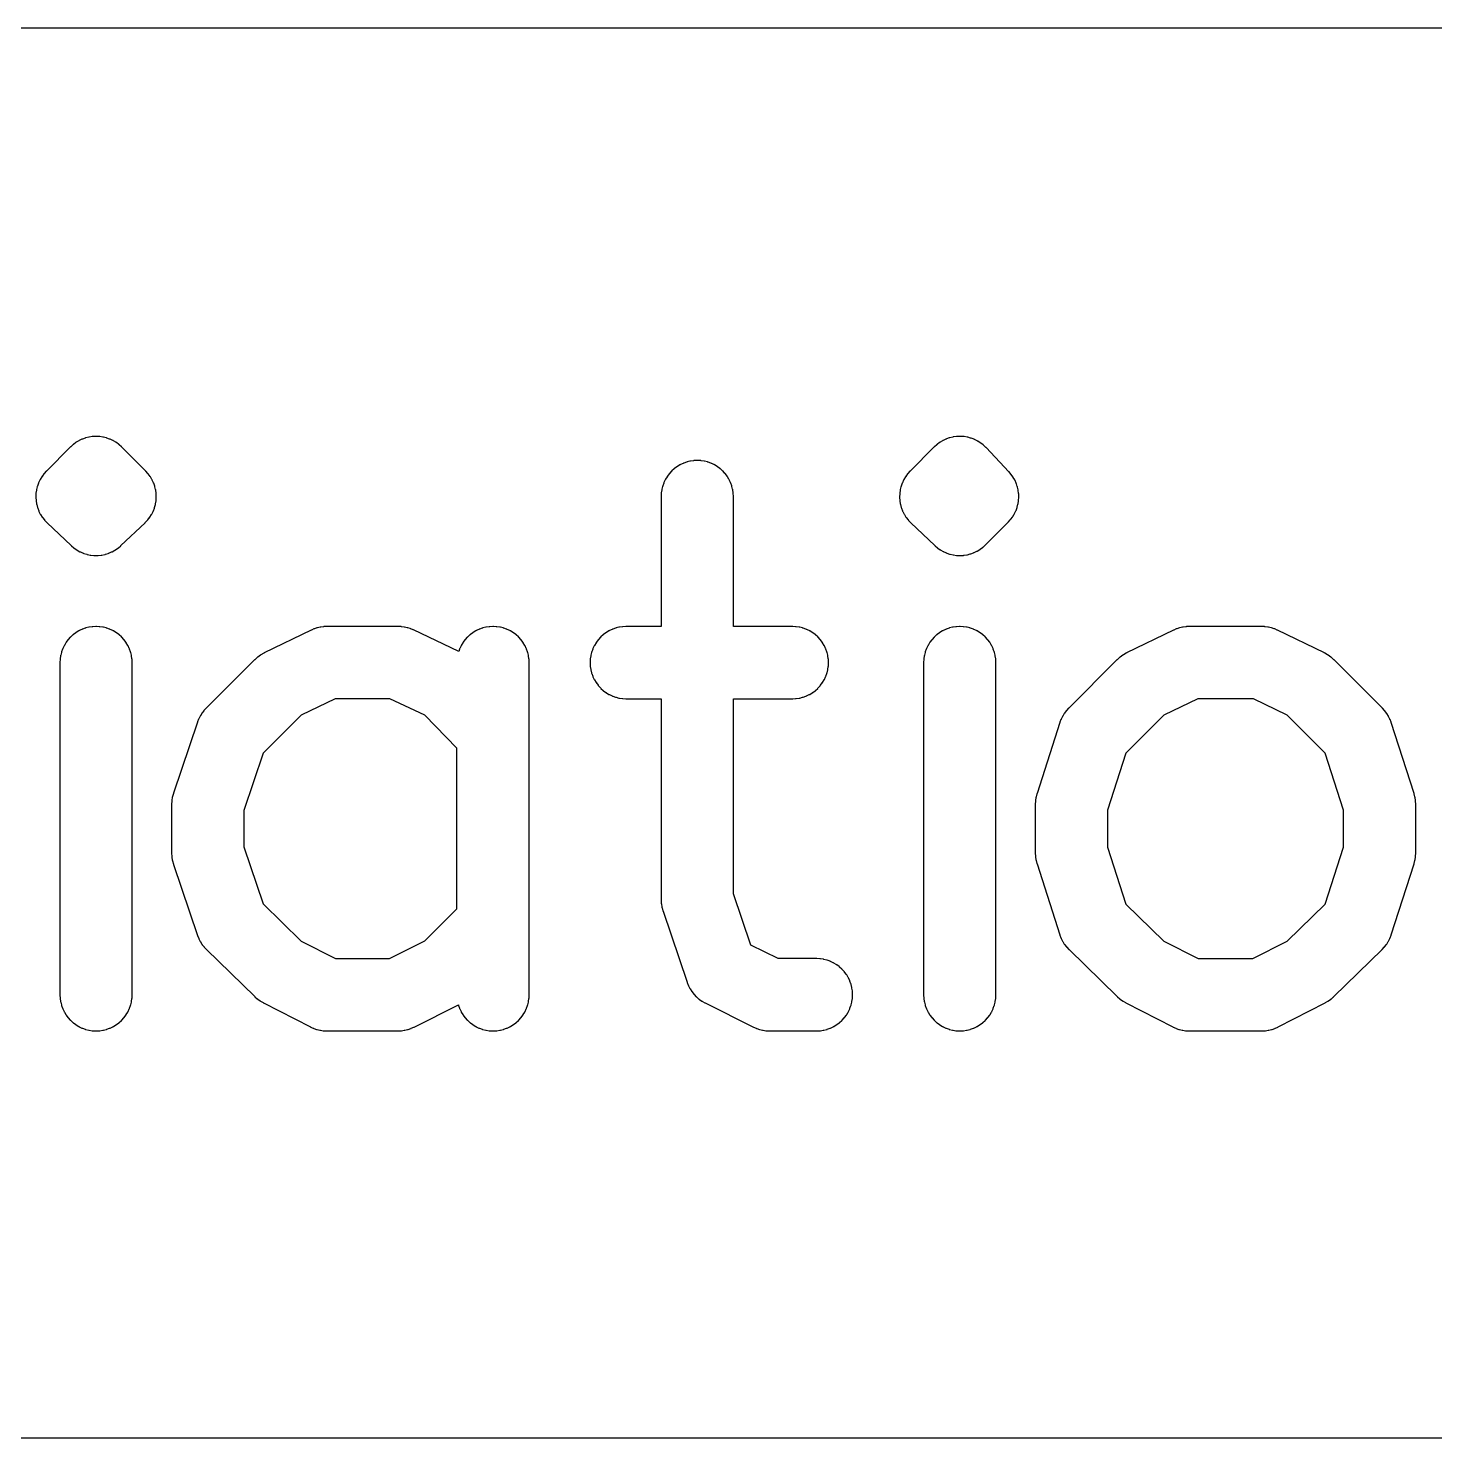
# Model space of a CAD drawing. Header units: inches. Extents: x -0.5 to 10, y -2.4 to 3.9.
# Drawn here: x 4.3588 to 4.4696, y -2.0665 to -1.9552 of the extents above; entities that cross this region are included whole.
import ezdxf

# ---------------------------------------------------------------- set-up
doc = ezdxf.new("R2010")
doc.units = ezdxf.units.IN

msp = doc.modelspace()

# ---------------------------------------------------------------- linework, layer by layer
for points in [[(3.80655, -1.95525), (3.80655, -2.06645), (4.96205, -2.06645), (4.96205, -1.95525)], [(4.360175, -1.990195), (4.360175, -1.990195), (4.360168, -1.990203), (4.36001, -1.990377), (4.359994, -1.990396), (4.359979, -1.990415), (4.359839, -1.990604), (4.359825, -1.990625), (4.359812, -1.990646), (4.359692, -1.990847), (4.359681, -1.990867), (4.359669, -1.990892), (4.35957, -1.991104), (4.359559, -1.991129), (4.359551, -1.991151), (4.359473, -1.991372), (4.359466, -1.991397), (4.359466, -1.991397), (4.359459, -1.99142), (4.359405, -1.991648), (4.359399, -1.991675), (4.359395, -1.991697), (4.359363, -1.991929), (4.35936, -1.991957), (4.35936, -1.991957), (4.359359, -1.991979), (4.359351, -1.992214), (4.35935, -1.992242), (4.35935, -1.992242), (4.359351, -1.992263), (4.359366, -1.992498), (4.359369, -1.992526), (4.359372, -1.992547), (4.35941, -1.992779), (4.359414, -1.992802), (4.359414, -1.992802), (4.35942, -1.992827), (4.359481, -1.993054), (4.359487, -1.993074), (4.359497, -1.993101), (4.35958, -1.993321), (4.359589, -1.993342), (4.359589, -1.993342), (4.3596, -1.993366), (4.359705, -1.993576), (4.359717, -1.993598), (4.359729, -1.99362), (4.359855, -1.993818), (4.359871, -1.993843), (4.359883, -1.993859), (4.360028, -1.994044), (4.360044, -1.994064), (4.36006, -1.994082), (4.360222, -1.994251), (4.360225, -1.994255), (4.36024, -1.994269), (4.36214, -1.996069), (4.362156, -1.996084), (4.362159, -1.996086), (4.362339, -1.99624), (4.362358, -1.996256), (4.362358, -1.996256), (4.362379, -1.996271), (4.362574, -1.996407), (4.362591, -1.996418), (4.362591, -1.996418), (4.362617, -1.996433), (4.362825, -1.996548), (4.362846, -1.996559), (4.362846, -1.996559), (4.36287, -1.996571), (4.363089, -1.996664), (4.363113, -1.996674), (4.363113, -1.996674), (4.363136, -1.996682), (4.363363, -1.996752), (4.363389, -1.99676), (4.363389, -1.99676), (4.363412, -1.996765), (4.363644, -1.996813), (4.363671, -1.996817), (4.363671, -1.996817), (4.363694, -1.99682), (4.363931, -1.996844), (4.363957, -1.996846), (4.363957, -1.996846), (4.363981, -1.996847), (4.364219, -1.996847), (4.364243, -1.996846), (4.364243, -1.996846), (4.364269, -1.996844), (4.364506, -1.99682), (4.364529, -1.996817), (4.364529, -1.996817), (4.364556, -1.996813), (4.364788, -1.996765), (4.364811, -1.99676), (4.364811, -1.99676), (4.364837, -1.996752), (4.365064, -1.996682), (4.365087, -1.996674), (4.365087, -1.996674), (4.365111, -1.996664), (4.36533, -1.996571), (4.365354, -1.996559), (4.365354, -1.996559), (4.365375, -1.996548), (4.365583, -1.996433), (4.365609, -1.996418), (4.365609, -1.996418), (4.365626, -1.996407), (4.365821, -1.996271), (4.365842, -1.996256), (4.365842, -1.996256), (4.365861, -1.99624), (4.366041, -1.996086), (4.366044, -1.996084), (4.36606, -1.996069), (4.36796, -1.994269), (4.367975, -1.994255), (4.367978, -1.994251), (4.36814, -1.994082), (4.368156, -1.994064), (4.368172, -1.994044), (4.368317, -1.993859), (4.368329, -1.993843), (4.368345, -1.993818), (4.368471, -1.99362), (4.368483, -1.993598), (4.368495, -1.993576), (4.3686, -1.993366), (4.368611, -1.993342), (4.368611, -1.993342), (4.36862, -1.993321), (4.368703, -1.993101), (4.368713, -1.993074), (4.368719, -1.993054), (4.36878, -1.992827), (4.368786, -1.992802), (4.368786, -1.992802), (4.36879, -1.992779), (4.368828, -1.992547), (4.368831, -1.992526), (4.368834, -1.992498), (4.368849, -1.992263), (4.36885, -1.992242), (4.36885, -1.992242), (4.368849, -1.992214), (4.368841, -1.991979), (4.36884, -1.991957), (4.36884, -1.991957), (4.368837, -1.991929), (4.368805, -1.991697), (4.368801, -1.991675), (4.368795, -1.991648), (4.368741, -1.99142), (4.368734, -1.991397), (4.368734, -1.991397), (4.368727, -1.991372), (4.368649, -1.991151), (4.368641, -1.991129), (4.36863, -1.991104), (4.368531, -1.990892), (4.368519, -1.990867), (4.368508, -1.990847), (4.368388, -1.990646), (4.368375, -1.990625), (4.368361, -1.990604), (4.368221, -1.990415), (4.368206, -1.990396), (4.36819, -1.990377), (4.368032, -1.990203), (4.368025, -1.990195), (4.368015, -1.990185), (4.366115, -1.988285), (4.366105, -1.988275), (4.366097, -1.988268), (4.365927, -1.988113), (4.36591, -1.988098), (4.365889, -1.988082), (4.365703, -1.987944), (4.365686, -1.987932), (4.365663, -1.987917), (4.365465, -1.987799), (4.365444, -1.987787), (4.365422, -1.987775), (4.365213, -1.987677), (4.365192, -1.987667), (4.365168, -1.987658), (4.364951, -1.98758), (4.36493, -1.987573), (4.364904, -1.987566), (4.36468, -1.98751), (4.364655, -1.987504), (4.364632, -1.987501), (4.364404, -1.987467), (4.364381, -1.987464), (4.364355, -1.987462), (4.364125, -1.987451), (4.3641, -1.98745), (4.364075, -1.987451), (4.363845, -1.987462), (4.363819, -1.987464), (4.363796, -1.987467), (4.363568, -1.987501), (4.363545, -1.987504), (4.36352, -1.98751), (4.363296, -1.987566), (4.36327, -1.987573), (4.363249, -1.98758), (4.363032, -1.987658), (4.363008, -1.987667), (4.362987, -1.987677), (4.362778, -1.987775), (4.362756, -1.987787), (4.362735, -1.987799), (4.362537, -1.987917), (4.362514, -1.987932), (4.362497, -1.987944), (4.362311, -1.988082), (4.36229, -1.988098), (4.362273, -1.988113), (4.362103, -1.988268), (4.362095, -1.988275), (4.362085, -1.988285), (4.360185, -1.990185)], [(4.428275, -1.990195), (4.428275, -1.990195), (4.428268, -1.990203), (4.42811, -1.990377), (4.428094, -1.990396), (4.428079, -1.990415), (4.427939, -1.990604), (4.427925, -1.990625), (4.427912, -1.990646), (4.427792, -1.990847), (4.427781, -1.990867), (4.427769, -1.990892), (4.42767, -1.991104), (4.427659, -1.991129), (4.427651, -1.991151), (4.427573, -1.991372), (4.427566, -1.991397), (4.427566, -1.991397), (4.427559, -1.99142), (4.427505, -1.991648), (4.427499, -1.991675), (4.427495, -1.991697), (4.427463, -1.991929), (4.42746, -1.991957), (4.42746, -1.991957), (4.427459, -1.991979), (4.427451, -1.992214), (4.42745, -1.992242), (4.42745, -1.992242), (4.427451, -1.992263), (4.427466, -1.992498), (4.427469, -1.992526), (4.427472, -1.992547), (4.42751, -1.992779), (4.427514, -1.992802), (4.427514, -1.992802), (4.42752, -1.992827), (4.427581, -1.993054), (4.427587, -1.993074), (4.427597, -1.993101), (4.42768, -1.993321), (4.427689, -1.993342), (4.427689, -1.993342), (4.4277, -1.993366), (4.427805, -1.993576), (4.427817, -1.993598), (4.427829, -1.99362), (4.427955, -1.993818), (4.427971, -1.993843), (4.427983, -1.993859), (4.428128, -1.994044), (4.428144, -1.994064), (4.42816, -1.994082), (4.428322, -1.994251), (4.428325, -1.994255), (4.42834, -1.994269), (4.43024, -1.996069), (4.430252, -1.99608), (4.430258, -1.996085), (4.43043, -1.996233), (4.430449, -1.996249), (4.430468, -1.996263), (4.430653, -1.996393), (4.430673, -1.996407), (4.430694, -1.996419), (4.430891, -1.996531), (4.43091, -1.996541), (4.430934, -1.996553), (4.431141, -1.996645), (4.431164, -1.996655), (4.431186, -1.996663), (4.4314, -1.996735), (4.43142, -1.996741), (4.431447, -1.996748), (4.431668, -1.996799), (4.431687, -1.996804), (4.431715, -1.996808), (4.43194, -1.996838), (4.431964, -1.99684), (4.431988, -1.996842), (4.432214, -1.996849), (4.432237, -1.99685), (4.432263, -1.996849), (4.432489, -1.996835), (4.432515, -1.996833), (4.432537, -1.99683), (4.432761, -1.996794), (4.432785, -1.996789), (4.432808, -1.996784), (4.433027, -1.996727), (4.433051, -1.99672), (4.433073, -1.996712), (4.433286, -1.996634), (4.433312, -1.996624), (4.43333, -1.996616), (4.433535, -1.996518), (4.433556, -1.996507), (4.433577, -1.996495), (4.433771, -1.996377), (4.433788, -1.996366), (4.433811, -1.99635), (4.433993, -1.996215), (4.434012, -1.9962), (4.43403, -1.996184), (4.434198, -1.996032), (4.434205, -1.996025), (4.434215, -1.996015), (4.436015, -1.994215), (4.436025, -1.994205), (4.436032, -1.994198), (4.436184, -1.99403), (4.4362, -1.994012), (4.436215, -1.993993), (4.43635, -1.993811), (4.436366, -1.993788), (4.436377, -1.993771), (4.436495, -1.993577), (4.436507, -1.993556), (4.436518, -1.993535), (4.436616, -1.99333), (4.436624, -1.993312), (4.436634, -1.993286), (4.436712, -1.993073), (4.43672, -1.993051), (4.436727, -1.993027), (4.436784, -1.992808), (4.436789, -1.992785), (4.436794, -1.992761), (4.43683, -1.992537), (4.436833, -1.992515), (4.436835, -1.992489), (4.436849, -1.992263), (4.43685, -1.992237), (4.436849, -1.992214), (4.436842, -1.991988), (4.43684, -1.991964), (4.436838, -1.99194), (4.436808, -1.991715), (4.436804, -1.991687), (4.436799, -1.991668), (4.436748, -1.991447), (4.436741, -1.99142), (4.436735, -1.9914), (4.436663, -1.991186), (4.436655, -1.991164), (4.436645, -1.991141), (4.436553, -1.990934), (4.436541, -1.99091), (4.436531, -1.990891), (4.436419, -1.990694), (4.436407, -1.990673), (4.436393, -1.990653), (4.436263, -1.990468), (4.436249, -1.990449), (4.436233, -1.99043), (4.436085, -1.990258), (4.43608, -1.990252), (4.436069, -1.99024), (4.434269, -1.98834), (4.434255, -1.988325), (4.434251, -1.988322), (4.434082, -1.98816), (4.434064, -1.988144), (4.434044, -1.988128), (4.433859, -1.987983), (4.433843, -1.987971), (4.433818, -1.987955), (4.43362, -1.987829), (4.433598, -1.987817), (4.433576, -1.987805), (4.433366, -1.9877), (4.433342, -1.987689), (4.433342, -1.987689), (4.433321, -1.98768), (4.433101, -1.987597), (4.433074, -1.987587), (4.433054, -1.987581), (4.432827, -1.98752), (4.432802, -1.987514), (4.432802, -1.987514), (4.432779, -1.98751), (4.432547, -1.987472), (4.432526, -1.987469), (4.432498, -1.987466), (4.432263, -1.987451), (4.432242, -1.98745), (4.432242, -1.98745), (4.432214, -1.987451), (4.431979, -1.987459), (4.431957, -1.98746), (4.431957, -1.98746), (4.431929, -1.987463), (4.431697, -1.987495), (4.431675, -1.987499), (4.431648, -1.987505), (4.43142, -1.987559), (4.431397, -1.987566), (4.431397, -1.987566), (4.431372, -1.987573), (4.431151, -1.987651), (4.431129, -1.987659), (4.431104, -1.98767), (4.430892, -1.987769), (4.430867, -1.987781), (4.430847, -1.987792), (4.430646, -1.987912), (4.430625, -1.987925), (4.430604, -1.987939), (4.430415, -1.988079), (4.430396, -1.988094), (4.430377, -1.98811), (4.430203, -1.988268), (4.430195, -1.988275), (4.430185, -1.988285), (4.428285, -1.990185)], [(4.40865, -2.00815), (4.40865, -2.024), (4.40865, -2.024009), (4.408651, -2.024027), (4.408665, -2.024283), (4.408667, -2.02431), (4.408667, -2.02431), (4.408671, -2.024337), (4.408712, -2.02459), (4.408718, -2.024619), (4.408718, -2.024619), (4.408724, -2.024643), (4.408793, -2.02489), (4.408797, -2.024902), (4.408801, -2.024916), (4.410701, -2.030516), (4.410706, -2.030528), (4.41071, -2.030539), (4.410794, -2.030752), (4.410803, -2.030773), (4.410814, -2.030796), (4.410918, -2.031), (4.410928, -2.031018), (4.410942, -2.031042), (4.411066, -2.031235), (4.41108, -2.031255), (4.411094, -2.031275), (4.411236, -2.031454), (4.411251, -2.031472), (4.411268, -2.031491), (4.411427, -2.031656), (4.411444, -2.031673), (4.411463, -2.03169), (4.411637, -2.031838), (4.411654, -2.031853), (4.411675, -2.031868), (4.411863, -2.031999), (4.411884, -2.032013), (4.411904, -2.032025), (4.412104, -2.032138), (4.412113, -2.032143), (4.412125, -2.032149), (4.415925, -2.034049), (4.415934, -2.034053), (4.415946, -2.034059), (4.416146, -2.034147), (4.416164, -2.034155), (4.416189, -2.034164), (4.416395, -2.034234), (4.416414, -2.03424), (4.41644, -2.034246), (4.416652, -2.034296), (4.416675, -2.034301), (4.416697, -2.034305), (4.416913, -2.034335), (4.416934, -2.034338), (4.416959, -2.034339), (4.417177, -2.034349), (4.417189, -2.03435), (4.4172, -2.03435), (4.4209, -2.03435), (4.42091, -2.03435), (4.420925, -2.034349), (4.421155, -2.034338), (4.421181, -2.034336), (4.421204, -2.034333), (4.421432, -2.034299), (4.421455, -2.034296), (4.42148, -2.03429), (4.421704, -2.034234), (4.42173, -2.034227), (4.421751, -2.03422), (4.421968, -2.034142), (4.421992, -2.034133), (4.422013, -2.034123), (4.422222, -2.034025), (4.422244, -2.034013), (4.422265, -2.034001), (4.422463, -2.033883), (4.422486, -2.033868), (4.422503, -2.033856), (4.422689, -2.033718), (4.42271, -2.033702), (4.422727, -2.033687), (4.422897, -2.033532), (4.422915, -2.033515), (4.422932, -2.033497), (4.423087, -2.033327), (4.423102, -2.03331), (4.423118, -2.033289), (4.423256, -2.033103), (4.423268, -2.033086), (4.423283, -2.033063), (4.423401, -2.032865), (4.423413, -2.032844), (4.423425, -2.032822), (4.423523, -2.032613), (4.423533, -2.032592), (4.423542, -2.032568), (4.42362, -2.032351), (4.423627, -2.03233), (4.423634, -2.032304), (4.42369, -2.03208), (4.423696, -2.032055), (4.423699, -2.032032), (4.423733, -2.031804), (4.423736, -2.031781), (4.423738, -2.031755), (4.423749, -2.031525), (4.42375, -2.0315), (4.423749, -2.031475), (4.423738, -2.031245), (4.423736, -2.031219), (4.423733, -2.031196), (4.423699, -2.030968), (4.423696, -2.030945), (4.42369, -2.03092), (4.423634, -2.030696), (4.423627, -2.03067), (4.42362, -2.030649), (4.423542, -2.030432), (4.423533, -2.030408), (4.423523, -2.030387), (4.423425, -2.030178), (4.423413, -2.030156), (4.423401, -2.030135), (4.423283, -2.029937), (4.423268, -2.029914), (4.423256, -2.029897), (4.423118, -2.029711), (4.423102, -2.02969), (4.423087, -2.029673), (4.422932, -2.029503), (4.422915, -2.029485), (4.422897, -2.029468), (4.422727, -2.029313), (4.42271, -2.029298), (4.422689, -2.029282), (4.422503, -2.029144), (4.422486, -2.029132), (4.422463, -2.029117), (4.422265, -2.028999), (4.422244, -2.028987), (4.422222, -2.028975), (4.422013, -2.028877), (4.421992, -2.028867), (4.421968, -2.028858), (4.421751, -2.02878), (4.42173, -2.028773), (4.421704, -2.028766), (4.42148, -2.02871), (4.421455, -2.028704), (4.421432, -2.028701), (4.421204, -2.028667), (4.421181, -2.028664), (4.421155, -2.028662), (4.420925, -2.028651), (4.42091, -2.02865), (4.4209, -2.02865), (4.417873, -2.02865), (4.415722, -2.027575), (4.41435, -2.02353), (4.41435, -2.00815), (4.419, -2.00815), (4.41901, -2.00815), (4.419025, -2.008149), (4.419255, -2.008138), (4.419281, -2.008136), (4.419304, -2.008133), (4.419532, -2.008099), (4.419555, -2.008096), (4.41958, -2.00809), (4.419804, -2.008034), (4.41983, -2.008027), (4.419851, -2.00802), (4.420068, -2.007942), (4.420092, -2.007933), (4.420113, -2.007923), (4.420322, -2.007825), (4.420344, -2.007813), (4.420365, -2.007801), (4.420563, -2.007683), (4.420586, -2.007668), (4.420603, -2.007656), (4.420789, -2.007518), (4.42081, -2.007502), (4.420827, -2.007487), (4.420997, -2.007332), (4.421015, -2.007315), (4.421032, -2.007297), (4.421187, -2.007127), (4.421202, -2.00711), (4.421218, -2.007089), (4.421356, -2.006903), (4.421368, -2.006886), (4.421383, -2.006863), (4.421501, -2.006665), (4.421513, -2.006644), (4.421525, -2.006622), (4.421623, -2.006413), (4.421633, -2.006392), (4.421642, -2.006368), (4.42172, -2.006151), (4.421727, -2.00613), (4.421734, -2.006104), (4.42179, -2.00588), (4.421796, -2.005855), (4.421799, -2.005832), (4.421833, -2.005604), (4.421836, -2.005581), (4.421838, -2.005555), (4.421849, -2.005325), (4.42185, -2.0053), (4.421849, -2.005275), (4.421838, -2.005045), (4.421836, -2.005019), (4.421833, -2.004996), (4.421799, -2.004768), (4.421796, -2.004745), (4.42179, -2.00472), (4.421734, -2.004496), (4.421727, -2.00447), (4.42172, -2.004449), (4.421642, -2.004232), (4.421633, -2.004208), (4.421623, -2.004187), (4.421525, -2.003978), (4.421513, -2.003956), (4.421501, -2.003935), (4.421383, -2.003737), (4.421368, -2.003714), (4.421356, -2.003697), (4.421218, -2.003511), (4.421202, -2.00349), (4.421187, -2.003473), (4.421032, -2.003303), (4.421015, -2.003285), (4.420997, -2.003268), (4.420827, -2.003113), (4.42081, -2.003098), (4.420789, -2.003082), (4.420603, -2.002944), (4.420586, -2.002932), (4.420563, -2.002917), (4.420365, -2.002799), (4.420344, -2.002787), (4.420322, -2.002775), (4.420113, -2.002677), (4.420092, -2.002667), (4.420068, -2.002658), (4.419851, -2.00258), (4.41983, -2.002573), (4.419804, -2.002566), (4.41958, -2.00251), (4.419555, -2.002504), (4.419532, -2.002501), (4.419304, -2.002467), (4.419281, -2.002464), (4.419255, -2.002462), (4.419025, -2.002451), (4.41901, -2.00245), (4.419, -2.00245), (4.41435, -2.00245), (4.41435, -1.9922), (4.41435, -1.99219), (4.414349, -1.992175), (4.414338, -1.991945), (4.414336, -1.991919), (4.414333, -1.991896), (4.414299, -1.991668), (4.414296, -1.991645), (4.41429, -1.99162), (4.414234, -1.991396), (4.414227, -1.99137), (4.41422, -1.991349), (4.414142, -1.991132), (4.414133, -1.991108), (4.414123, -1.991087), (4.414025, -1.990878), (4.414013, -1.990856), (4.414001, -1.990835), (4.413883, -1.990637), (4.413868, -1.990614), (4.413856, -1.990597), (4.413718, -1.990411), (4.413702, -1.99039), (4.413687, -1.990373), (4.413532, -1.990203), (4.413515, -1.990185), (4.413497, -1.990168), (4.413327, -1.990013), (4.41331, -1.989998), (4.413289, -1.989982), (4.413103, -1.989844), (4.413086, -1.989832), (4.413063, -1.989817), (4.412865, -1.989699), (4.412844, -1.989687), (4.412822, -1.989675), (4.412613, -1.989577), (4.412592, -1.989567), (4.412568, -1.989558), (4.412351, -1.98948), (4.41233, -1.989473), (4.412304, -1.989466), (4.41208, -1.98941), (4.412055, -1.989404), (4.412032, -1.989401), (4.411804, -1.989367), (4.411781, -1.989364), (4.411755, -1.989362), (4.411525, -1.989351), (4.4115, -1.98935), (4.411475, -1.989351), (4.411245, -1.989362), (4.411219, -1.989364), (4.411196, -1.989367), (4.410968, -1.989401), (4.410945, -1.989404), (4.41092, -1.98941), (4.410696, -1.989466), (4.41067, -1.989473), (4.410649, -1.98948), (4.410432, -1.989558), (4.410408, -1.989567), (4.410387, -1.989577), (4.410178, -1.989675), (4.410156, -1.989687), (4.410135, -1.989699), (4.409937, -1.989817), (4.409914, -1.989832), (4.409897, -1.989844), (4.409711, -1.989982), (4.40969, -1.989998), (4.409673, -1.990013), (4.409503, -1.990168), (4.409485, -1.990185), (4.409468, -1.990203), (4.409313, -1.990373), (4.409298, -1.99039), (4.409282, -1.990411), (4.409144, -1.990597), (4.409132, -1.990614), (4.409117, -1.990637), (4.408999, -1.990835), (4.408987, -1.990856), (4.408975, -1.990878), (4.408877, -1.991087), (4.408867, -1.991108), (4.408858, -1.991132), (4.40878, -1.991349), (4.408773, -1.99137), (4.408766, -1.991396), (4.40871, -1.99162), (4.408704, -1.991645), (4.408701, -1.991668), (4.408667, -1.991896), (4.408664, -1.991919), (4.408662, -1.991945), (4.408651, -1.992175), (4.40865, -1.99219), (4.40865, -1.9922), (4.40865, -2.00245), (4.4059, -2.00245), (4.40589, -2.00245), (4.405875, -2.002451), (4.405645, -2.002462), (4.405619, -2.002464), (4.405596, -2.002467), (4.405368, -2.002501), (4.405345, -2.002504), (4.40532, -2.00251), (4.405096, -2.002566), (4.40507, -2.002573), (4.405049, -2.00258), (4.404832, -2.002658), (4.404808, -2.002667), (4.404787, -2.002677), (4.404578, -2.002775), (4.404556, -2.002787), (4.404535, -2.002799), (4.404337, -2.002917), (4.404314, -2.002932), (4.404297, -2.002944), (4.404111, -2.003082), (4.40409, -2.003098), (4.404073, -2.003113), (4.403903, -2.003268), (4.403885, -2.003285), (4.403868, -2.003303), (4.403713, -2.003473), (4.403698, -2.00349), (4.403682, -2.003511), (4.403544, -2.003697), (4.403532, -2.003714), (4.403517, -2.003737), (4.403399, -2.003935), (4.403387, -2.003956), (4.403375, -2.003978), (4.403277, -2.004187), (4.403267, -2.004208), (4.403258, -2.004232), (4.40318, -2.004449), (4.403173, -2.00447), (4.403166, -2.004496), (4.40311, -2.00472), (4.403104, -2.004745), (4.403101, -2.004768), (4.403067, -2.004996), (4.403064, -2.005019), (4.403062, -2.005045), (4.403051, -2.005275), (4.40305, -2.0053), (4.403051, -2.005325), (4.403062, -2.005555), (4.403064, -2.005581), (4.403067, -2.005604), (4.403101, -2.005832), (4.403104, -2.005855), (4.40311, -2.00588), (4.403166, -2.006104), (4.403173, -2.00613), (4.40318, -2.006151), (4.403258, -2.006368), (4.403267, -2.006392), (4.403277, -2.006413), (4.403375, -2.006622), (4.403387, -2.006644), (4.403399, -2.006665), (4.403517, -2.006863), (4.403532, -2.006886), (4.403544, -2.006903), (4.403682, -2.007089), (4.403698, -2.00711), (4.403713, -2.007127), (4.403868, -2.007297), (4.403885, -2.007315), (4.403903, -2.007332), (4.404073, -2.007487), (4.40409, -2.007502), (4.404111, -2.007518), (4.404297, -2.007656), (4.404314, -2.007668), (4.404337, -2.007683), (4.404535, -2.007801), (4.404556, -2.007813), (4.404578, -2.007825), (4.404787, -2.007923), (4.404808, -2.007933), (4.404832, -2.007942), (4.405049, -2.00802), (4.40507, -2.008027), (4.405096, -2.008034), (4.40532, -2.00809), (4.405345, -2.008096), (4.405368, -2.008099), (4.405596, -2.008133), (4.405619, -2.008136), (4.405645, -2.008138), (4.405875, -2.008149), (4.40589, -2.00815), (4.4059, -2.00815)], [(4.36695, -2.03151), (4.36695, -2.03151), (4.36695, -2.0315), (4.36695, -2.0053), (4.36695, -2.00529), (4.366949, -2.005275), (4.366938, -2.005045), (4.366936, -2.005019), (4.366933, -2.004996), (4.366899, -2.004768), (4.366896, -2.004745), (4.36689, -2.00472), (4.366834, -2.004496), (4.366827, -2.00447), (4.36682, -2.004449), (4.366742, -2.004232), (4.366733, -2.004208), (4.366723, -2.004187), (4.366625, -2.003978), (4.366613, -2.003956), (4.366601, -2.003935), (4.366483, -2.003737), (4.366468, -2.003714), (4.366456, -2.003697), (4.366318, -2.003511), (4.366302, -2.00349), (4.366287, -2.003473), (4.366132, -2.003303), (4.366115, -2.003285), (4.366097, -2.003268), (4.365927, -2.003113), (4.36591, -2.003098), (4.365889, -2.003082), (4.365703, -2.002944), (4.365686, -2.002932), (4.365663, -2.002917), (4.365465, -2.002799), (4.365444, -2.002787), (4.365422, -2.002775), (4.365213, -2.002677), (4.365192, -2.002667), (4.365168, -2.002658), (4.364951, -2.00258), (4.36493, -2.002573), (4.364904, -2.002566), (4.36468, -2.00251), (4.364655, -2.002504), (4.364632, -2.002501), (4.364404, -2.002467), (4.364381, -2.002464), (4.364355, -2.002462), (4.364125, -2.002451), (4.3641, -2.00245), (4.364075, -2.002451), (4.363845, -2.002462), (4.363819, -2.002464), (4.363796, -2.002467), (4.363568, -2.002501), (4.363545, -2.002504), (4.36352, -2.00251), (4.363296, -2.002566), (4.36327, -2.002573), (4.363249, -2.00258), (4.363032, -2.002658), (4.363008, -2.002667), (4.362987, -2.002677), (4.362778, -2.002775), (4.362756, -2.002787), (4.362735, -2.002799), (4.362537, -2.002917), (4.362514, -2.002932), (4.362497, -2.002944), (4.362311, -2.003082), (4.36229, -2.003098), (4.362273, -2.003113), (4.362103, -2.003268), (4.362085, -2.003285), (4.362068, -2.003303), (4.361913, -2.003473), (4.361898, -2.00349), (4.361882, -2.003511), (4.361744, -2.003697), (4.361732, -2.003714), (4.361717, -2.003737), (4.361599, -2.003935), (4.361587, -2.003956), (4.361575, -2.003978), (4.361477, -2.004187), (4.361467, -2.004208), (4.361458, -2.004232), (4.36138, -2.004449), (4.361373, -2.00447), (4.361366, -2.004496), (4.36131, -2.00472), (4.361304, -2.004745), (4.361301, -2.004768), (4.361267, -2.004996), (4.361264, -2.005019), (4.361262, -2.005045), (4.361251, -2.005275), (4.36125, -2.00529), (4.36125, -2.0053), (4.36125, -2.0315), (4.36125, -2.03151), (4.361251, -2.031525), (4.361262, -2.031755), (4.361264, -2.031781), (4.361267, -2.031804), (4.361301, -2.032032), (4.361304, -2.032055), (4.36131, -2.03208), (4.361366, -2.032304), (4.361373, -2.03233), (4.36138, -2.032351), (4.361458, -2.032568), (4.361467, -2.032592), (4.361477, -2.032613), (4.361575, -2.032822), (4.361587, -2.032844), (4.361599, -2.032865), (4.361717, -2.033063), (4.361732, -2.033086), (4.361744, -2.033103), (4.361882, -2.033289), (4.361898, -2.03331), (4.361913, -2.033327), (4.362068, -2.033497), (4.362085, -2.033515), (4.362103, -2.033532), (4.362273, -2.033687), (4.36229, -2.033702), (4.362311, -2.033718), (4.362497, -2.033856), (4.362514, -2.033868), (4.362537, -2.033883), (4.362735, -2.034001), (4.362756, -2.034013), (4.362778, -2.034025), (4.362987, -2.034123), (4.363008, -2.034133), (4.363032, -2.034142), (4.363249, -2.03422), (4.36327, -2.034227), (4.363296, -2.034234), (4.36352, -2.03429), (4.363545, -2.034296), (4.363568, -2.034299), (4.363796, -2.034333), (4.363819, -2.034336), (4.363845, -2.034338), (4.364075, -2.034349), (4.3641, -2.03435), (4.364125, -2.034349), (4.364355, -2.034338), (4.364381, -2.034336), (4.364404, -2.034333), (4.364632, -2.034299), (4.364655, -2.034296), (4.36468, -2.03429), (4.364904, -2.034234), (4.36493, -2.034227), (4.364951, -2.03422), (4.365168, -2.034142), (4.365192, -2.034133), (4.365213, -2.034123), (4.365422, -2.034025), (4.365444, -2.034013), (4.365465, -2.034001), (4.365663, -2.033883), (4.365686, -2.033868), (4.365703, -2.033856), (4.365889, -2.033718), (4.36591, -2.033702), (4.365927, -2.033687), (4.366097, -2.033532), (4.366115, -2.033515), (4.366132, -2.033497), (4.366287, -2.033327), (4.366302, -2.03331), (4.366318, -2.033289), (4.366456, -2.033103), (4.366468, -2.033086), (4.366483, -2.033063), (4.366601, -2.032865), (4.366613, -2.032844), (4.366625, -2.032822), (4.366723, -2.032613), (4.366733, -2.032592), (4.366742, -2.032568), (4.36682, -2.032351), (4.366827, -2.03233), (4.366834, -2.032304), (4.36689, -2.03208), (4.366896, -2.032055), (4.366899, -2.032032), (4.366933, -2.031804), (4.366936, -2.031781), (4.366938, -2.031755), (4.366949, -2.031525)], [(4.392666, -2.032303), (4.392666, -2.032304), (4.392673, -2.03233), (4.39268, -2.032351), (4.392758, -2.032568), (4.392767, -2.032592), (4.392777, -2.032613), (4.392875, -2.032822), (4.392887, -2.032844), (4.392899, -2.032865), (4.393017, -2.033063), (4.393032, -2.033086), (4.393044, -2.033103), (4.393182, -2.033289), (4.393198, -2.03331), (4.393213, -2.033327), (4.393368, -2.033497), (4.393385, -2.033515), (4.393403, -2.033532), (4.393573, -2.033687), (4.39359, -2.033702), (4.393611, -2.033718), (4.393797, -2.033856), (4.393814, -2.033868), (4.393837, -2.033883), (4.394035, -2.034001), (4.394056, -2.034013), (4.394078, -2.034025), (4.394287, -2.034123), (4.394308, -2.034133), (4.394332, -2.034142), (4.394549, -2.03422), (4.39457, -2.034227), (4.394596, -2.034234), (4.39482, -2.03429), (4.394845, -2.034296), (4.394868, -2.034299), (4.395096, -2.034333), (4.395119, -2.034336), (4.395145, -2.034338), (4.395375, -2.034349), (4.3954, -2.03435), (4.395425, -2.034349), (4.395655, -2.034338), (4.395681, -2.034336), (4.395704, -2.034333), (4.395932, -2.034299), (4.395955, -2.034296), (4.39598, -2.03429), (4.396204, -2.034234), (4.39623, -2.034227), (4.396251, -2.03422), (4.396468, -2.034142), (4.396492, -2.034133), (4.396513, -2.034123), (4.396722, -2.034025), (4.396744, -2.034013), (4.396765, -2.034001), (4.396963, -2.033883), (4.396986, -2.033868), (4.397003, -2.033856), (4.397189, -2.033718), (4.39721, -2.033702), (4.397227, -2.033687), (4.397397, -2.033532), (4.397415, -2.033515), (4.397432, -2.033497), (4.397587, -2.033327), (4.397602, -2.03331), (4.397618, -2.033289), (4.397756, -2.033103), (4.397768, -2.033086), (4.397783, -2.033063), (4.397901, -2.032865), (4.397913, -2.032844), (4.397925, -2.032822), (4.398023, -2.032613), (4.398033, -2.032592), (4.398042, -2.032568), (4.39812, -2.032351), (4.398127, -2.03233), (4.398134, -2.032304), (4.39819, -2.03208), (4.398196, -2.032055), (4.398199, -2.032032), (4.398233, -2.031804), (4.398236, -2.031781), (4.398238, -2.031755), (4.398249, -2.031525), (4.39825, -2.03151), (4.39825, -2.0315), (4.39825, -2.0053), (4.39825, -2.00529), (4.398249, -2.005275), (4.398238, -2.005045), (4.398236, -2.005019), (4.398233, -2.004996), (4.398199, -2.004768), (4.398196, -2.004745), (4.39819, -2.00472), (4.398134, -2.004496), (4.398127, -2.00447), (4.39812, -2.004449), (4.398042, -2.004232), (4.398033, -2.004208), (4.398023, -2.004187), (4.397925, -2.003978), (4.397913, -2.003956), (4.397901, -2.003935), (4.397783, -2.003737), (4.397768, -2.003714), (4.397756, -2.003697), (4.397618, -2.003511), (4.397602, -2.00349), (4.397587, -2.003473), (4.397432, -2.003303), (4.397415, -2.003285), (4.397397, -2.003268), (4.397227, -2.003113), (4.39721, -2.003098), (4.397189, -2.003082), (4.397003, -2.002944), (4.396986, -2.002932), (4.396963, -2.002917), (4.396765, -2.002799), (4.396744, -2.002787), (4.396722, -2.002775), (4.396513, -2.002677), (4.396492, -2.002667), (4.396468, -2.002658), (4.396251, -2.00258), (4.39623, -2.002573), (4.396204, -2.002566), (4.39598, -2.00251), (4.395955, -2.002504), (4.395932, -2.002501), (4.395704, -2.002467), (4.395681, -2.002464), (4.395655, -2.002462), (4.395425, -2.002451), (4.3954, -2.00245), (4.395375, -2.002451), (4.395145, -2.002462), (4.395119, -2.002464), (4.395096, -2.002467), (4.394868, -2.002501), (4.394845, -2.002504), (4.39482, -2.00251), (4.394596, -2.002566), (4.39457, -2.002573), (4.394549, -2.00258), (4.394332, -2.002658), (4.394308, -2.002667), (4.394287, -2.002677), (4.394078, -2.002775), (4.394056, -2.002787), (4.394035, -2.002799), (4.393837, -2.002917), (4.393814, -2.002932), (4.393797, -2.002944), (4.393611, -2.003082), (4.39359, -2.003098), (4.393573, -2.003113), (4.393403, -2.003268), (4.393385, -2.003285), (4.393368, -2.003303), (4.393213, -2.003473), (4.393198, -2.00349), (4.393182, -2.003511), (4.393044, -2.003697), (4.393032, -2.003714), (4.393017, -2.003737), (4.392899, -2.003935), (4.392887, -2.003956), (4.392875, -2.003978), (4.392777, -2.004187), (4.392767, -2.004208), (4.392758, -2.004232), (4.392692, -2.004416), (4.38912, -2.002724), (4.389111, -2.00272), (4.3891, -2.002715), (4.388908, -2.002635), (4.388889, -2.002627), (4.388867, -2.002619), (4.388669, -2.002556), (4.388647, -2.00255), (4.388626, -2.002544), (4.388423, -2.002499), (4.388404, -2.002495), (4.38838, -2.002491), (4.388174, -2.002464), (4.388153, -2.002461), (4.38813, -2.00246), (4.387922, -2.00245), (4.387911, -2.00245), (4.3879, -2.00245), (4.3823, -2.00245), (4.382289, -2.00245), (4.382277, -2.002451), (4.382065, -2.00246), (4.382043, -2.002462), (4.38202, -2.002464), (4.381809, -2.002493), (4.381783, -2.002497), (4.381764, -2.002501), (4.381557, -2.002549), (4.381531, -2.002556), (4.381514, -2.002561), (4.381311, -2.002627), (4.381289, -2.002635), (4.381269, -2.002643), (4.381074, -2.002728), (4.381062, -2.002733), (4.381053, -2.002737), (4.377353, -2.004537), (4.377341, -2.004543), (4.377329, -2.00455), (4.377101, -2.004677), (4.377079, -2.00469), (4.377079, -2.00469), (4.377054, -2.004706), (4.376842, -2.004857), (4.376822, -2.004873), (4.376822, -2.004873), (4.376799, -2.004892), (4.376605, -2.005066), (4.376598, -2.005072), (4.376585, -2.005085), (4.372785, -2.008885), (4.372774, -2.008896), (4.372769, -2.008901), (4.372624, -2.00906), (4.372609, -2.009078), (4.372595, -2.009096), (4.372465, -2.009267), (4.372451, -2.009287), (4.372439, -2.009305), (4.372325, -2.009488), (4.372314, -2.009507), (4.372303, -2.009528), (4.372206, -2.00972), (4.372195, -2.009743), (4.372187, -2.009762), (4.372109, -2.009963), (4.372106, -2.009971), (4.372101, -2.009984), (4.370201, -2.015584), (4.370197, -2.015598), (4.370193, -2.01561), (4.370124, -2.015857), (4.370118, -2.015881), (4.370118, -2.015881), (4.370112, -2.01591), (4.370071, -2.016163), (4.370067, -2.01619), (4.370067, -2.01619), (4.370065, -2.016217), (4.370051, -2.016473), (4.37005, -2.016491), (4.37005, -2.0165), (4.37005, -2.0203), (4.37005, -2.020309), (4.370051, -2.020327), (4.370065, -2.020583), (4.370067, -2.02061), (4.370067, -2.02061), (4.370071, -2.020637), (4.370112, -2.02089), (4.370118, -2.020919), (4.370118, -2.020919), (4.370124, -2.020943), (4.370193, -2.02119), (4.370197, -2.021202), (4.370201, -2.021216), (4.372101, -2.026816), (4.372107, -2.026832), (4.372109, -2.026838), (4.37219, -2.027044), (4.3722, -2.027068), (4.37221, -2.027087), (4.37231, -2.027285), (4.372322, -2.027308), (4.372333, -2.027326), (4.372451, -2.027513), (4.372465, -2.027533), (4.372478, -2.027552), (4.372613, -2.027727), (4.37263, -2.027748), (4.372644, -2.027763), (4.372795, -2.027925), (4.372802, -2.027932), (4.372812, -2.027942), (4.376612, -2.031642), (4.376623, -2.031652), (4.37663, -2.031659), (4.376805, -2.031813), (4.376824, -2.031829), (4.376824, -2.031829), (4.376844, -2.031844), (4.377033, -2.03198), (4.377052, -2.031993), (4.377075, -2.032007), (4.377276, -2.032123), (4.377283, -2.032127), (4.377298, -2.032135), (4.380998, -2.034035), (4.381016, -2.034044), (4.381019, -2.034046), (4.381222, -2.034138), (4.381242, -2.034146), (4.381266, -2.034155), (4.381477, -2.034228), (4.381503, -2.034236), (4.381523, -2.034241), (4.381739, -2.034294), (4.381762, -2.034299), (4.381786, -2.034303), (4.382006, -2.034334), (4.38203, -2.034337), (4.382054, -2.034339), (4.382276, -2.034349), (4.382289, -2.03435), (4.3823, -2.03435), (4.3879, -2.03435), (4.387911, -2.03435), (4.387923, -2.034349), (4.388141, -2.034339), (4.388166, -2.034338), (4.388187, -2.034335), (4.388403, -2.034305), (4.388425, -2.034301), (4.388448, -2.034296), (4.38866, -2.034246), (4.388686, -2.03424), (4.388705, -2.034234), (4.388911, -2.034164), (4.388936, -2.034155), (4.388954, -2.034147), (4.389154, -2.034059), (4.389166, -2.034053), (4.389175, -2.034049)], [(4.43505, -2.03151), (4.43505, -2.03151), (4.43505, -2.0315), (4.43505, -2.0053), (4.43505, -2.00529), (4.435049, -2.005275), (4.435038, -2.005045), (4.435036, -2.005019), (4.435033, -2.004996), (4.434999, -2.004768), (4.434996, -2.004745), (4.43499, -2.00472), (4.434934, -2.004496), (4.434927, -2.00447), (4.43492, -2.004449), (4.434842, -2.004232), (4.434833, -2.004208), (4.434823, -2.004187), (4.434725, -2.003978), (4.434713, -2.003956), (4.434701, -2.003935), (4.434583, -2.003737), (4.434568, -2.003714), (4.434556, -2.003697), (4.434418, -2.003511), (4.434402, -2.00349), (4.434387, -2.003473), (4.434232, -2.003303), (4.434215, -2.003285), (4.434197, -2.003268), (4.434027, -2.003113), (4.43401, -2.003098), (4.433989, -2.003082), (4.433803, -2.002944), (4.433786, -2.002932), (4.433763, -2.002917), (4.433565, -2.002799), (4.433544, -2.002787), (4.433522, -2.002775), (4.433313, -2.002677), (4.433292, -2.002667), (4.433268, -2.002658), (4.433051, -2.00258), (4.43303, -2.002573), (4.433004, -2.002566), (4.43278, -2.00251), (4.432755, -2.002504), (4.432732, -2.002501), (4.432504, -2.002467), (4.432481, -2.002464), (4.432455, -2.002462), (4.432225, -2.002451), (4.4322, -2.00245), (4.432175, -2.002451), (4.431945, -2.002462), (4.431919, -2.002464), (4.431896, -2.002467), (4.431668, -2.002501), (4.431645, -2.002504), (4.43162, -2.00251), (4.431396, -2.002566), (4.43137, -2.002573), (4.431349, -2.00258), (4.431132, -2.002658), (4.431108, -2.002667), (4.431087, -2.002677), (4.430878, -2.002775), (4.430856, -2.002787), (4.430835, -2.002799), (4.430637, -2.002917), (4.430614, -2.002932), (4.430597, -2.002944), (4.430411, -2.003082), (4.43039, -2.003098), (4.430373, -2.003113), (4.430203, -2.003268), (4.430185, -2.003285), (4.430168, -2.003303), (4.430013, -2.003473), (4.429998, -2.00349), (4.429982, -2.003511), (4.429844, -2.003697), (4.429832, -2.003714), (4.429817, -2.003737), (4.429699, -2.003935), (4.429687, -2.003956), (4.429675, -2.003978), (4.429577, -2.004187), (4.429567, -2.004208), (4.429558, -2.004232), (4.42948, -2.004449), (4.429473, -2.00447), (4.429466, -2.004496), (4.42941, -2.00472), (4.429404, -2.004745), (4.429401, -2.004768), (4.429367, -2.004996), (4.429364, -2.005019), (4.429362, -2.005045), (4.429351, -2.005275), (4.42935, -2.00529), (4.42935, -2.0053), (4.42935, -2.0315), (4.42935, -2.03151), (4.429351, -2.031525), (4.429362, -2.031755), (4.429364, -2.031781), (4.429367, -2.031804), (4.429401, -2.032032), (4.429404, -2.032055), (4.42941, -2.03208), (4.429466, -2.032304), (4.429473, -2.03233), (4.42948, -2.032351), (4.429558, -2.032568), (4.429567, -2.032592), (4.429577, -2.032613), (4.429675, -2.032822), (4.429687, -2.032844), (4.429699, -2.032865), (4.429817, -2.033063), (4.429832, -2.033086), (4.429844, -2.033103), (4.429982, -2.033289), (4.429998, -2.03331), (4.430013, -2.033327), (4.430168, -2.033497), (4.430185, -2.033515), (4.430203, -2.033532), (4.430373, -2.033687), (4.43039, -2.033702), (4.430411, -2.033718), (4.430597, -2.033856), (4.430614, -2.033868), (4.430637, -2.033883), (4.430835, -2.034001), (4.430856, -2.034013), (4.430878, -2.034025), (4.431087, -2.034123), (4.431108, -2.034133), (4.431132, -2.034142), (4.431349, -2.03422), (4.43137, -2.034227), (4.431396, -2.034234), (4.43162, -2.03429), (4.431645, -2.034296), (4.431668, -2.034299), (4.431896, -2.034333), (4.431919, -2.034336), (4.431945, -2.034338), (4.432175, -2.034349), (4.4322, -2.03435), (4.432225, -2.034349), (4.432455, -2.034338), (4.432481, -2.034336), (4.432504, -2.034333), (4.432732, -2.034299), (4.432755, -2.034296), (4.43278, -2.03429), (4.433004, -2.034234), (4.43303, -2.034227), (4.433051, -2.03422), (4.433268, -2.034142), (4.433292, -2.034133), (4.433313, -2.034123), (4.433522, -2.034025), (4.433544, -2.034013), (4.433565, -2.034001), (4.433763, -2.033883), (4.433786, -2.033868), (4.433803, -2.033856), (4.433989, -2.033718), (4.43401, -2.033702), (4.434027, -2.033687), (4.434197, -2.033532), (4.434215, -2.033515), (4.434232, -2.033497), (4.434387, -2.033327), (4.434402, -2.03331), (4.434418, -2.033289), (4.434556, -2.033103), (4.434568, -2.033086), (4.434583, -2.033063), (4.434701, -2.032865), (4.434713, -2.032844), (4.434725, -2.032822), (4.434823, -2.032613), (4.434833, -2.032592), (4.434842, -2.032568), (4.43492, -2.032351), (4.434927, -2.03233), (4.434934, -2.032304), (4.43499, -2.03208), (4.434996, -2.032055), (4.434999, -2.032032), (4.435033, -2.031804), (4.435036, -2.031781), (4.435038, -2.031755), (4.435049, -2.031525)], [(4.450289, -2.00245), (4.450289, -2.00245), (4.450277, -2.002451), (4.450065, -2.00246), (4.450043, -2.002462), (4.45002, -2.002464), (4.449809, -2.002493), (4.449783, -2.002497), (4.449764, -2.002501), (4.449557, -2.002549), (4.449531, -2.002556), (4.449514, -2.002561), (4.449311, -2.002627), (4.449289, -2.002635), (4.449269, -2.002643), (4.449074, -2.002728), (4.449062, -2.002733), (4.449053, -2.002737), (4.445353, -2.004537), (4.445341, -2.004543), (4.445329, -2.00455), (4.445101, -2.004677), (4.445079, -2.00469), (4.445079, -2.00469), (4.445054, -2.004706), (4.444842, -2.004857), (4.444822, -2.004873), (4.444822, -2.004873), (4.444799, -2.004892), (4.444605, -2.005066), (4.444598, -2.005072), (4.444585, -2.005085), (4.440785, -2.008885), (4.440769, -2.008901), (4.440768, -2.008902), (4.440618, -2.009067), (4.440605, -2.009083), (4.440588, -2.009103), (4.440455, -2.009282), (4.440441, -2.009301), (4.440428, -2.009321), (4.440312, -2.009511), (4.440299, -2.009533), (4.440289, -2.009553), (4.440191, -2.009753), (4.440183, -2.009772), (4.440173, -2.009797), (4.440095, -2.010005), (4.440092, -2.010013), (4.440087, -2.010028), (4.438287, -2.015628), (4.438285, -2.015635), (4.438279, -2.015653), (4.438217, -2.015888), (4.438211, -2.015914), (4.438211, -2.015914), (4.438206, -2.015939), (4.438169, -2.016179), (4.438165, -2.016204), (4.438165, -2.016204), (4.438163, -2.016231), (4.438151, -2.016474), (4.43815, -2.01649), (4.43815, -2.0165), (4.43815, -2.0203), (4.43815, -2.02031), (4.438151, -2.020326), (4.438163, -2.020569), (4.438165, -2.020596), (4.438165, -2.020596), (4.438169, -2.020621), (4.438206, -2.020861), (4.438211, -2.020886), (4.438211, -2.020886), (4.438217, -2.020912), (4.438279, -2.021147), (4.438285, -2.021165), (4.438287, -2.021172), (4.440087, -2.026772), (4.44009, -2.026783), (4.440095, -2.026795), (4.440175, -2.02701), (4.440185, -2.027032), (4.440195, -2.027054), (4.440296, -2.02726), (4.440307, -2.027281), (4.44032, -2.027303), (4.44044, -2.027497), (4.440453, -2.027517), (4.440468, -2.027538), (4.440607, -2.02772), (4.440624, -2.02774), (4.440639, -2.027757), (4.440795, -2.027925), (4.440802, -2.027932), (4.440812, -2.027942), (4.444612, -2.031642), (4.444623, -2.031652), (4.44463, -2.031659), (4.444805, -2.031813), (4.444824, -2.031829), (4.444824, -2.031829), (4.444844, -2.031844), (4.445033, -2.03198), (4.445052, -2.031993), (4.445075, -2.032007), (4.445276, -2.032123), (4.445283, -2.032127), (4.445298, -2.032135), (4.448998, -2.034035), (4.449016, -2.034044), (4.449019, -2.034046), (4.449222, -2.034138), (4.449242, -2.034146), (4.449266, -2.034155), (4.449477, -2.034228), (4.449503, -2.034236), (4.449523, -2.034241), (4.449739, -2.034294), (4.449762, -2.034299), (4.449786, -2.034303), (4.450006, -2.034334), (4.45003, -2.034337), (4.450054, -2.034339), (4.450276, -2.034349), (4.450289, -2.03435), (4.4503, -2.03435), (4.456, -2.03435), (4.456011, -2.03435), (4.456024, -2.034349), (4.456246, -2.034339), (4.45627, -2.034337), (4.456294, -2.034334), (4.456514, -2.034303), (4.456538, -2.034299), (4.456561, -2.034294), (4.456777, -2.034241), (4.456797, -2.034236), (4.456823, -2.034228), (4.457034, -2.034155), (4.457058, -2.034146), (4.457078, -2.034138), (4.457281, -2.034046), (4.457284, -2.034044), (4.457302, -2.034035), (4.461002, -2.032135), (4.461017, -2.032127), (4.461024, -2.032123), (4.461225, -2.032007), (4.461248, -2.031993), (4.461267, -2.03198), (4.461456, -2.031844), (4.461476, -2.031829), (4.461476, -2.031829), (4.461495, -2.031813), (4.46167, -2.031659), (4.461677, -2.031652), (4.461688, -2.031642), (4.465488, -2.027942), (4.465498, -2.027932), (4.465505, -2.027925), (4.465661, -2.027757), (4.465676, -2.02774), (4.465693, -2.02772), (4.465832, -2.027538), (4.465847, -2.027517), (4.46586, -2.027497), (4.46598, -2.027303), (4.465993, -2.027281), (4.466004, -2.02726), (4.466105, -2.027054), (4.466115, -2.027032), (4.466125, -2.02701), (4.466205, -2.026795), (4.46621, -2.026783), (4.466213, -2.026772), (4.468013, -2.021172), (4.468015, -2.021165), (4.468021, -2.021147), (4.468083, -2.020912), (4.468089, -2.020886), (4.468089, -2.020886), (4.468094, -2.020861), (4.468131, -2.020621), (4.468135, -2.020596), (4.468135, -2.020596), (4.468137, -2.020569), (4.468149, -2.020326), (4.46815, -2.02031), (4.46815, -2.0203), (4.46815, -2.0165), (4.46815, -2.01649), (4.468149, -2.016474), (4.468137, -2.016231), (4.468135, -2.016204), (4.468135, -2.016204), (4.468131, -2.016179), (4.468094, -2.015939), (4.468089, -2.015914), (4.468089, -2.015914), (4.468083, -2.015888), (4.468021, -2.015653), (4.468015, -2.015635), (4.468013, -2.015628), (4.466213, -2.010028), (4.466208, -2.010013), (4.466205, -2.010005), (4.466127, -2.009797), (4.466117, -2.009772), (4.466109, -2.009753), (4.466011, -2.009553), (4.466001, -2.009533), (4.465988, -2.009511), (4.465872, -2.009321), (4.465859, -2.009301), (4.465845, -2.009282), (4.465712, -2.009103), (4.465695, -2.009083), (4.465682, -2.009067), (4.465532, -2.008902), (4.465531, -2.008901), (4.465515, -2.008885), (4.461715, -2.005085), (4.461702, -2.005072), (4.461695, -2.005066), (4.461501, -2.004892), (4.461478, -2.004873), (4.461478, -2.004873), (4.461458, -2.004857), (4.461246, -2.004706), (4.461221, -2.00469), (4.461221, -2.00469), (4.461199, -2.004677), (4.460971, -2.00455), (4.460959, -2.004543), (4.460947, -2.004537), (4.457247, -2.002737), (4.457238, -2.002733), (4.457226, -2.002728), (4.457031, -2.002643), (4.457011, -2.002635), (4.456989, -2.002627), (4.456786, -2.002561), (4.456769, -2.002556), (4.456743, -2.002549), (4.456536, -2.002501), (4.456517, -2.002497), (4.456491, -2.002493), (4.45628, -2.002464), (4.456257, -2.002462), (4.456235, -2.00246), (4.456023, -2.002451), (4.456011, -2.00245), (4.456, -2.00245), (4.4503, -2.00245)], [(4.390016, -2.009456), (4.387259, -2.00815), (4.382956, -2.00815), (4.380277, -2.009454), (4.377285, -2.012445), (4.37575, -2.01697), (4.37575, -2.01983), (4.377279, -2.024336), (4.380282, -2.02726), (4.382989, -2.02865), (4.387227, -2.02865), (4.390012, -2.027258), (4.39255, -2.024719), (4.39255, -2.012058)], [(4.450956, -2.00815), (4.448277, -2.009454), (4.445302, -2.012428), (4.44385, -2.016947), (4.44385, -2.019853), (4.445296, -2.024353), (4.448282, -2.02726), (4.450989, -2.02865), (4.455311, -2.02865), (4.458018, -2.02726), (4.461004, -2.024353), (4.46245, -2.019853), (4.46245, -2.016947), (4.460998, -2.012428), (4.458023, -2.009454), (4.455344, -2.00815)]]:
    msp.add_lwpolyline(points, close=True)

doc.saveas('drawing.dxf')
